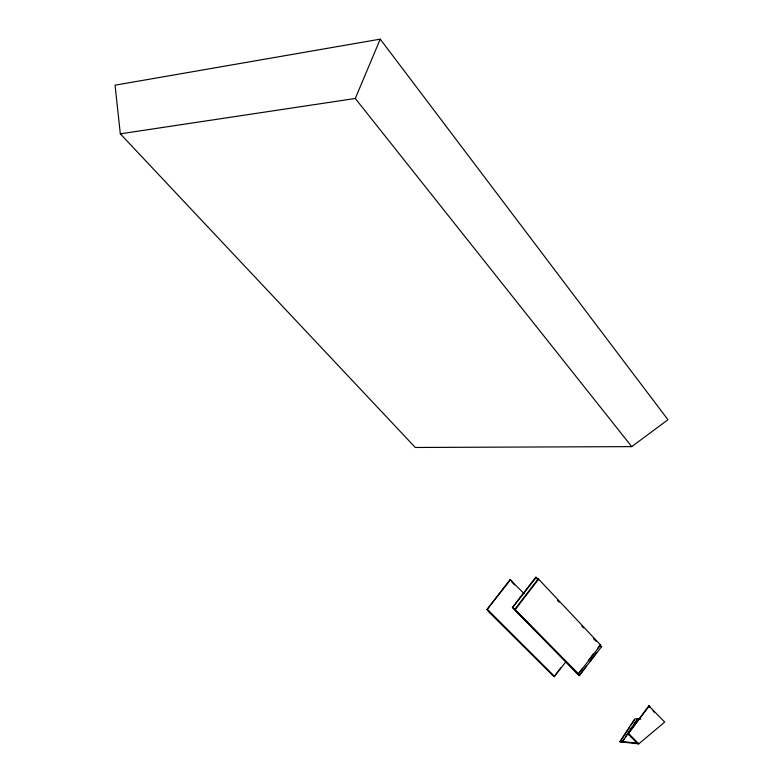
<?xml version="1.0" encoding="UTF-8"?>
<svg xmlns="http://www.w3.org/2000/svg" width="783" height="783" viewBox="0 0 783 783"><rect width="100%" height="100%" fill="white"/><g stroke="black" fill="none" stroke-linecap="round" stroke-linejoin="round"><path stroke-width="1.17" d="M120.318 133.834L355.276 98.472L380.244 39.15L667.948 419.717L631.744 446.623L415.303 447.475L120.318 133.834L115.052 85.181L380.244 39.15M629.131 735.041L629.679 735.1L628.24 733.642L648.804 705.826L664.698 722.063L638.811 743.85L619.891 741.814L634.768 718.853L637.44 719.117L622.289 741.814L624.266 738.858M619.891 741.814L629.777 727.035M631.098 725.058L634.387 720.135M625.578 736.881L632.165 727.015M633.486 725.038L636.775 720.106M628.24 733.642L649.352 705.875M578.911 673.145L582.562 668.29M588.395 660.539L593.494 653.746M597.869 647.933L599.328 645.995M578.187 674.114L600.62 645.065L538.596 579.136L535.709 577.257L512.425 607.598L579.205 675.68L601.608 646.67L600.052 645.016L600.62 645.065M580.663 673.742L586.487 666M590.118 661.155L596.675 652.435M524.14 593.71L510.046 579.626L486.987 609.546L554.168 676.61L560.657 668.016M554.168 676.61L566.256 661.371M512.425 607.598L536.286 577.286M538.009 579.107L514.754 609.428L578.754 674.153M515.341 609.458L538.596 579.136M486.987 609.546L510.614 579.655M512.346 581.446L510.046 579.626M489.326 611.347L488.191 611.278L552.573 675.015M601.041 646.631L601.608 646.67M649.665 707.264L650.213 707.313L648.804 705.826M637.156 718.833L640.69 719.176M629.101 734.513L628.553 734.464L637.724 743.733M622.005 741.53L638.243 743.273M619.598 741.53L622.289 741.814M487.555 609.585L554.716 676.659M628.788 733.7L638.811 743.85M513.002 607.637L579.772 675.729M512.053 582.268L514.588 584.901M653.012 710.788L654.686 712.55M535.709 577.257L538.215 579.919M557.486 600.375L559.16 602.156M581.779 626.175L583.452 627.946M593.504 638.625L596.01 641.287M355.276 98.472L631.744 446.623"/></g></svg>
